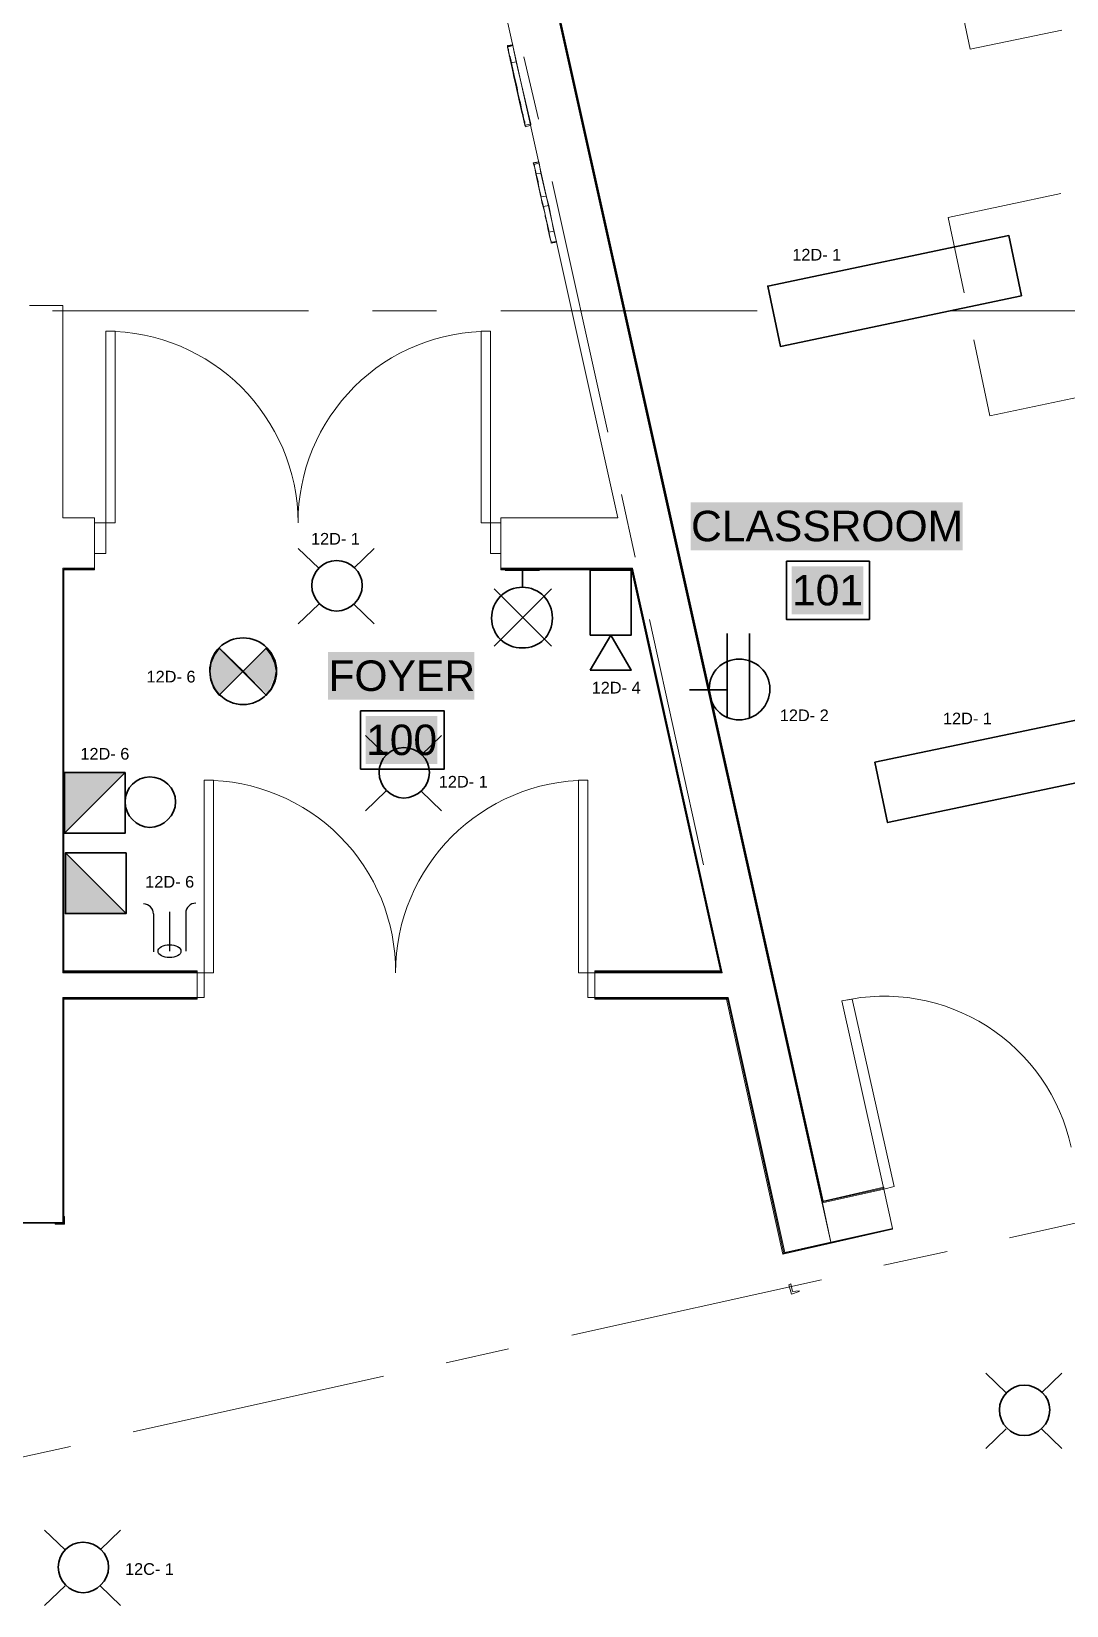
# Model space of a CAD drawing. Header units: inches. Extents: x 14.2 to 49.7, y 0.3 to 22.9.
# Drawn here: x 33.636 to 35.653, y 9.547 to 12.614 of the extents above; entities that cross this region are included whole.
import ezdxf

# ---------------------------------------------------------------- set-up
doc = ezdxf.new("R2010")
doc.units = ezdxf.units.IN
doc.header["$MEASUREMENT"] = 0
doc.layers.add('PDF2_Geometry', color=7, linetype='Continuous')
doc.layers.add('PDF_Text', color=7, linetype='Continuous')
for name, color, linetype, true_color in [('PDF2_Solid Fills', 7, 'Continuous', 0x7f7f7f), ('PDF_Geometry', 7, 'Continuous', 0x777777), ('PDF_Solid Fills', 7, 'Continuous', 0xffffff)]:
    doc.layers.add(name, color=color, linetype=linetype, true_color=true_color)
doc.styles.add('PDF Arial', font='arial.ttf')

msp = doc.modelspace()

# ---------------------------------------------------------------- hatches: boundary and pattern name
at = {"layer": 'PDF2_Solid Fills', "transparency": 33554559}
for points in [[(34.049, 11.369), (34.0056, 11.4124), (34.0023, 11.4124), (33.9857, 11.3857), (33.984, 11.369), (33.9923, 11.334), (34.004, 11.324)], [(34.1106, 11.389), (34.0956, 11.4124), (34.0923, 11.4124), (34.049, 11.369), (34.0956, 11.3224), (34.1123, 11.3607)], [(33.7005, 11.0532), (33.8172, 11.1699), (33.7005, 11.1699)], [(33.8207, 10.8969), (33.704, 11.0135), (33.7024, 11.0135), (33.7024, 10.8952)]]:
    msp.add_hatch(color=256, dxfattribs=at).paths.add_polyline_path(points)

# ---------------------------------------------------------------- linework, layer by layer
for p, q in [((33.8741, 10.8944), (33.8741, 10.8206)), ((33.9054, 10.8986), (33.9054, 10.8219)), ((33.937, 10.896), (33.937, 10.8222))]:
    msp.add_line(p, q)
for centre, start, end in [((33.8546, 10.8944), 0.0232, 90.0232), ((33.9565, 10.896), 89.9768, 179.9768)]:
    msp.add_arc(centre, 0.0195, start, end)
msp.add_ellipse((33.9054, 10.8219), major_axis=(0.0223, 0), ratio=0.562044)
at = {"layer": 'PDF2_Geometry', "lineweight": 35}
for points in [[(35.5657, 12.099), (35.096, 12.0005), (35.0713, 12.1179), (35.5411, 12.2165)], [(34.7253, 11.4379), (34.8053, 11.4379), (34.8053, 11.5645), (34.7253, 11.5645)], [(34.049, 11.3674), (34.0023, 11.4124), (33.9923, 11.399), (33.9857, 11.384), (33.984, 11.3674), (33.9857, 11.3507), (33.9923, 11.334), (34.0023, 11.3207)], [(34.049, 11.3674), (34.094, 11.3207), (34.104, 11.334), (34.1106, 11.3507), (34.114, 11.3674), (34.1106, 11.384), (34.104, 11.399), (34.094, 11.4124)], [(34.7253, 11.3696), (34.7653, 11.4379), (34.8053, 11.3696)], [(35.7745, 11.1711), (35.3047, 11.0725), (35.2801, 11.19), (35.7498, 11.2885)], [(33.7005, 11.1699), (33.7005, 11.0516), (33.8188, 11.1699)], [(33.7024, 10.8952), (33.8207, 10.8952), (33.7024, 11.0135)]]:
    msp.add_lwpolyline(points, close=True, dxfattribs=at)
for points in [[(34.1561, 11.6064), (34.1961, 11.5681)], [(34.3044, 11.6064), (34.2644, 11.5681)], [(34.6265, 11.5643), (34.5598, 11.5643)], [(34.6498, 11.5277), (34.5381, 11.416)], [(34.5381, 11.5277), (34.6498, 11.416)], [(34.1561, 11.4597), (34.1961, 11.4981)], [(34.3044, 11.4597), (34.2644, 11.4981)], [(34.094, 11.3207), (34.0023, 11.4124)], [(34.0023, 11.3207), (34.094, 11.4124)], [(34.9922, 11.4409), (34.9922, 11.2759)], [(35.0355, 11.4409), (35.0355, 11.2759)], [(34.9188, 11.3309), (34.9922, 11.3309)], [(34.2871, 11.2419), (34.3271, 11.2036)], [(34.4355, 11.2419), (34.3955, 11.2036)], [(33.8188, 11.1699), (33.7005, 11.0516), (33.8188, 11.0516), (33.8188, 11.1699), (33.7005, 11.1699), (33.7005, 11.0516)], [(34.2871, 11.0953), (34.3271, 11.1336)], [(34.4355, 11.0953), (34.3955, 11.1336)], [(33.7024, 11.0135), (33.8207, 10.8952), (33.8207, 11.0135), (33.7024, 11.0135), (33.7024, 10.8952), (33.8207, 10.8952)], [(35.496, 9.9996), (35.536, 9.9613)], [(35.6444, 9.9996), (35.6044, 9.9613)], [(35.496, 9.8529), (35.536, 9.8913)], [(35.6444, 9.8529), (35.6044, 9.8913)], [(33.6618, 9.6934), (33.7018, 9.6551)], [(33.8101, 9.6934), (33.7701, 9.6551)], [(33.6618, 9.5468), (33.7018, 9.5851)], [(33.8101, 9.5468), (33.7701, 9.5851)]]:
    msp.add_lwpolyline(points, dxfattribs=at)
for points in [[(34.5331, 11.471, -0.416667), (34.5931, 11.531), (34.5931, 11.5643)], [(34.114, 11.3674, 0.413494), (34.049, 11.4324, 0.423077), (33.984, 11.3674, 0.413494), (34.049, 11.3024)]]:
    msp.add_lwpolyline(points, format="xyb", dxfattribs=at)
for centre, radius, start, end in [((34.2311, 11.5347), 0.0484, 90.0411, 179.9589), ((35.0157, 11.3323), 0.0597, 269.7603, 0.2397), ((34.3622, 11.1702), 0.0484, 90.0411, 179.9589), ((33.8672, 11.1132), 0.0484, 90.0411, 179.9589), ((35.5711, 9.9279), 0.0484, 90.0411, 179.9589), ((33.7368, 9.6217), 0.0484, 90.0411, 179.9589)]:
    msp.add_arc(centre, radius, start, end, dxfattribs=at)
for points in [[(34.2311, 11.5831), (34.2577, 11.5831), (34.2811, 11.5614), (34.2811, 11.5347)], [(34.2311, 11.4847), (34.2044, 11.4847), (34.1827, 11.5081), (34.1827, 11.5347)], [(34.2811, 11.5347), (34.2811, 11.5081), (34.2577, 11.4847), (34.2311, 11.4847)], [(34.5931, 11.531), (34.6265, 11.531), (34.6515, 11.5043), (34.6515, 11.471)], [(34.5931, 11.4127), (34.5598, 11.4127), (34.5331, 11.4377), (34.5331, 11.471)], [(34.6515, 11.471), (34.6515, 11.4377), (34.6265, 11.4127), (34.5931, 11.4127)], [(34.9572, 11.3326), (34.9572, 11.3659), (34.9822, 11.3909), (35.0155, 11.3909)], [(35.0155, 11.3909), (35.0488, 11.3909), (35.0755, 11.3659), (35.0755, 11.3326)], [(34.114, 11.3674), (34.114, 11.3324), (34.084, 11.3024), (34.049, 11.3024)], [(35.0155, 11.2726), (34.9822, 11.2726), (34.9572, 11.2992), (34.9572, 11.3326)], [(34.3621, 11.2186), (34.3888, 11.2186), (34.4121, 11.1969), (34.4121, 11.1703)], [(34.3621, 11.1203), (34.3355, 11.1203), (34.3138, 11.1436), (34.3138, 11.1703)], [(34.4121, 11.1703), (34.4121, 11.1436), (34.3888, 11.1203), (34.3621, 11.1203)], [(33.8672, 11.1615), (33.8938, 11.1615), (33.9172, 11.1399), (33.9172, 11.1132)], [(33.8672, 11.0632), (33.8405, 11.0632), (33.8188, 11.0865), (33.8188, 11.1132)], [(33.9172, 11.1132), (33.9172, 11.0865), (33.8938, 11.0632), (33.8672, 11.0632)], [(35.571, 9.9763), (35.5977, 9.9763), (35.621, 9.9546), (35.621, 9.9279)], [(35.571, 9.8779), (35.5444, 9.8779), (35.5227, 9.9013), (35.5227, 9.9279)], [(35.621, 9.9279), (35.621, 9.9013), (35.5977, 9.8779), (35.571, 9.8779)], [(33.7368, 9.6701), (33.7635, 9.6701), (33.7868, 9.6484), (33.7868, 9.6218)], [(33.7368, 9.5718), (33.7101, 9.5718), (33.6885, 9.5951), (33.6885, 9.6218)], [(33.7868, 9.6218), (33.7868, 9.5951), (33.7635, 9.5718), (33.7368, 9.5718)]]:
    msp.add_open_spline(points, degree=3, dxfattribs=at)
at = {"layer": 'PDF_Geometry', "lineweight": 9}
for points in [[(35.2976, 10.3584), (35.3176, 10.3634), (35.2359, 10.7283), (35.2159, 10.725), (35.2976, 10.3584), (35.1776, 10.3317), (34.8793, 11.67), (34.6143, 12.8633), (36.6309, 13.3116), (36.6475, 13.2399), (36.6459, 13.2382), (36.6442, 13.2382), (36.6292, 13.3082), (34.6176, 12.8616), (34.8826, 11.67), (35.1792, 10.335), (35.1776, 10.3334), (34.8809, 11.67), (34.6159, 12.8616), (34.8809, 11.67), (35.1776, 10.3334), (35.1792, 10.335), (35.2976, 10.3617), (35.2976, 10.36)], [(34.5643, 12.5833), (34.5743, 12.5866)], [(34.5826, 12.5049), (34.5843, 12.4933), (34.5876, 12.4816), (34.5893, 12.4716), (34.5909, 12.4633), (34.5926, 12.4566), (34.5943, 12.4516), (34.5943, 12.4483), (34.5943, 12.4499), (34.5926, 12.4549), (34.5909, 12.4633), (34.5876, 12.4766), (34.5843, 12.4916), (34.5809, 12.5083), (34.5776, 12.5233), (34.5743, 12.5366), (34.5726, 12.5499), (34.5693, 12.5583), (34.5693, 12.5649), (34.5676, 12.5666), (34.5693, 12.5633), (34.5693, 12.5583), (34.5709, 12.5533), (34.5726, 12.5449), (34.5759, 12.5333), (34.5793, 12.5199)], [(34.6393, 12.2933), (34.6293, 12.2916), (34.6193, 12.3366), (34.6293, 12.3383)], [(34.6543, 12.225), (34.6443, 12.2233), (34.6343, 12.2733), (34.6443, 12.275)], [(33.6993, 11.565), (33.6993, 11.5666), (33.7593, 11.5666), (33.7593, 11.565)], [(35.1326, 10.16), (35.1192, 10.1584), (35.1159, 10.1734), (35.1126, 10.1717), (35.1176, 10.1534), (35.1326, 10.1584), (35.1326, 10.16), (35.1326, 10.1584), (35.1176, 10.1534), (35.1126, 10.1717), (35.1159, 10.1734), (35.1192, 10.1584)]]:
    msp.add_lwpolyline(points, close=True, dxfattribs=at)
at = {"layer": 'PDF_Geometry', "lineweight": 18}
for points in [[(35.1043, 10.235), (34.9943, 10.7317), (34.7343, 10.7317), (34.7343, 10.78), (34.9826, 10.78), (34.8076, 11.5683), (34.8009, 11.5683), (34.5509, 11.5683), (34.5509, 11.6666), (34.7793, 11.6666), (34.4976, 12.9316), (34.5943, 12.9533), (35.0559, 13.0566), (35.0759, 12.9649), (34.6143, 12.8633), (34.8793, 11.67), (35.1942, 10.255)], [(35.1776, 10.3317), (35.1942, 10.255), (35.3142, 10.2817), (35.2976, 10.3584)]]:
    msp.add_lwpolyline(points, close=True, dxfattribs=at)
at = {"layer": 'PDF_Geometry', "color": 8, "lineweight": 9, "true_color": 0x7f7f7f}
for points in [[(35.6442, 12.6166), (35.4659, 12.5799), (35.4392, 12.7066)], [(35.4542, 12.105), (35.4226, 12.2516), (35.6426, 12.2983)], [(35.7259, 11.9116), (35.5042, 11.865), (35.4726, 12.0133)]]:
    msp.add_lwpolyline(points, dxfattribs=at)
at = {"layer": 'PDF_Geometry', "lineweight": 9}
for points in [[(34.5743, 12.5366), (34.5743, 12.5399), (34.5709, 12.5516), (34.5693, 12.5599), (34.5676, 12.5683), (34.5659, 12.5749), (34.5659, 12.5799), (34.5643, 12.5833), (34.5643, 12.5849), (34.5743, 12.5883), (34.5643, 12.5866), (34.5643, 12.5849), (34.5643, 12.5833), (34.5659, 12.5799), (34.5659, 12.5766), (34.5676, 12.5699), (34.5693, 12.5633), (34.5709, 12.5566), (34.5726, 12.5483), (34.5759, 12.5283), (34.5809, 12.5066), (34.5859, 12.4849), (34.5893, 12.4749), (34.5909, 12.4666), (34.5926, 12.4566), (34.5943, 12.4499), (34.5959, 12.4433), (34.5976, 12.4383), (34.5976, 12.4316), (34.5993, 12.4283), (34.6093, 12.4316), (34.5993, 12.4283)], [(34.6093, 12.4316), (34.6093, 12.4333), (34.5976, 12.4316), (34.6093, 12.4333), (34.5976, 12.4316), (34.6093, 12.4333), (34.5976, 12.4316), (34.5693, 12.5649), (34.5976, 12.4316), (34.5643, 12.5833), (34.5876, 12.4766), (34.5926, 12.4533), (34.5876, 12.4766), (34.5643, 12.5833), (34.5743, 12.5866), (34.5743, 12.5883), (34.5643, 12.5866)], [(34.5709, 12.5533), (34.5976, 12.4316), (34.5693, 12.5649)], [(34.5809, 12.5549), (34.6093, 12.4333)], [(34.6243, 12.4433), (34.5959, 12.5649)], [(34.5993, 12.4299), (34.5976, 12.4316), (34.5976, 12.4366), (34.5959, 12.4416), (34.5943, 12.4499), (34.5926, 12.4583), (34.5893, 12.4683), (34.5876, 12.4799), (34.5859, 12.4849)], [(34.6459, 12.22), (34.6443, 12.2216), (34.6443, 12.2266), (34.6426, 12.235), (34.6393, 12.2483), (34.6359, 12.2633), (34.6309, 12.2816), (34.6293, 12.2949), (34.6259, 12.3083), (34.6226, 12.3216), (34.6209, 12.3316), (34.6193, 12.3366), (34.6193, 12.3383)], [(34.6243, 12.3599), (34.6259, 12.3583)], [(34.7593, 11.8333), (34.6509, 12.3216)], [(34.6593, 12.2033), (34.6493, 12.2016), (34.6493, 12.205), (34.6476, 12.2083), (34.6459, 12.215), (34.6443, 12.2216), (34.6426, 12.23), (34.6409, 12.2416), (34.6376, 12.2533), (34.6376, 12.2583)], [(34.6593, 12.205), (34.6493, 12.2016)], [(34.6593, 12.205), (34.6593, 12.205)], [(33.6776, 12.07), (34.176, 12.07)], [(34.3009, 12.07), (34.4259, 12.07)], [(34.5509, 12.07), (35.0509, 12.07)], [(35.4259, 12.07), (35.9259, 12.07)], [(34.8126, 11.59), (34.7859, 11.7116)], [(33.6993, 10.78), (33.6993, 11.5666), (33.6993, 10.7817), (33.9593, 10.7817), (33.6976, 10.7817), (33.6976, 10.78), (33.9593, 10.78), (33.9593, 10.7817), (33.9593, 10.7833), (33.6993, 10.7833), (33.6993, 11.565), (33.6993, 11.5666), (33.7593, 11.5666), (33.7593, 11.5683)], [(33.6976, 11.5683), (33.6976, 10.78)], [(34.9826, 10.7817), (34.7343, 10.7817), (34.7343, 10.78), (34.9826, 10.78), (34.8076, 11.5683), (34.5509, 11.5683), (34.5509, 11.5666), (34.8059, 11.5666), (34.9809, 10.7817), (34.7343, 10.7817), (34.7343, 10.7833), (34.9793, 10.7833), (34.8059, 11.565), (34.5509, 11.565), (34.5509, 11.5666), (34.8076, 11.5666)], [(34.9809, 10.78), (34.8059, 11.5683)], [(34.9459, 10.99), (34.8409, 11.4683)], [(32.8527, 10.2917), (33.6993, 10.2917), (33.6993, 10.7317)], [(33.6976, 10.7317), (33.6976, 10.2934), (32.8527, 10.2934)], [(33.6993, 10.305), (33.6993, 10.73), (33.9593, 10.73), (33.6976, 10.73), (33.6976, 10.7317), (33.9593, 10.7317), (33.9593, 10.73), (33.9593, 10.7283), (33.6993, 10.7283), (33.6993, 10.305), (33.6993, 10.2917), (33.6826, 10.2917), (33.6826, 10.29), (33.701, 10.29), (33.701, 10.305), (33.6993, 10.305), (33.701, 10.305), (33.701, 10.29), (33.6826, 10.29), (33.6826, 10.2917)], [(34.9926, 10.7283), (34.7343, 10.7283), (34.7343, 10.73), (34.7343, 10.7317), (34.9943, 10.7317), (34.9943, 10.73), (34.7343, 10.73), (34.9926, 10.73), (35.1026, 10.2334), (35.1009, 10.2317), (35.3142, 10.28), (35.3142, 10.2817), (35.1026, 10.2334), (35.3142, 10.2817), (35.1043, 10.235), (34.9943, 10.7317)], [(34.9926, 10.7317), (35.1026, 10.2334), (35.1009, 10.2317), (34.9909, 10.7283)], [(35.5426, 10.2634), (36.0292, 10.3717)], [(35.1776, 10.3334), (35.2976, 10.36), (35.1776, 10.3334)], [(32.8543, 10.2934), (32.8543, 10.2567), (32.8543, 10.2917), (33.6826, 10.2917), (32.856, 10.2917), (32.856, 10.2567), (32.8543, 10.2567), (32.8527, 10.2567)], [(35.3142, 10.2817), (35.3142, 10.2817)], [(35.2976, 10.21), (35.4209, 10.2367)], [(34.6893, 10.0734), (35.1759, 10.1817)], [(34.4443, 10.02), (34.5659, 10.0467)], [(33.8343, 9.885), (34.3226, 9.9934)], [(33.591, 9.83), (33.7126, 9.8567)]]:
    msp.add_lwpolyline(points, dxfattribs=at)
at = {"layer": 'PDF_Geometry', "lineweight": 13}
for points in [[(34.5643, 12.5833), (34.5709, 12.5533), (34.5809, 12.5549), (34.5743, 12.5866)], [(34.6159, 12.3549), (34.6193, 12.3366), (34.6293, 12.3383), (34.6259, 12.3583)], [(34.6293, 12.2916), (34.6343, 12.2733), (34.6443, 12.275), (34.6393, 12.2933)], [(34.6443, 12.2233), (34.6493, 12.2033), (34.6593, 12.205), (34.6543, 12.225)], [(33.7993, 12.03), (33.7993, 11.6566), (33.781, 11.6566), (33.781, 12.03)], [(34.5309, 12.03), (34.5126, 12.03), (34.5126, 11.6566), (34.5309, 11.6566)], [(33.781, 11.6566), (33.7593, 11.6566), (33.7593, 11.5966), (33.781, 11.5966)], [(34.5309, 11.6566), (34.5309, 11.5966), (34.5509, 11.5966), (34.5509, 11.6566)], [(33.991, 11.155), (33.991, 10.78), (33.9726, 10.78), (33.9726, 11.155)], [(34.7209, 11.155), (34.7026, 11.155), (34.7026, 10.78), (34.7209, 10.78)], [(33.9593, 10.78), (33.9726, 10.78), (33.9726, 10.7317), (33.9593, 10.7317)], [(34.7343, 10.78), (34.7343, 10.7317), (34.7209, 10.7317), (34.7209, 10.78)]]:
    msp.add_lwpolyline(points, close=True, dxfattribs=at)
at = {"layer": 'PDF_Geometry', "lineweight": 9}
for points in [[(34.6259, 12.3083, 0.029386), (34.6143, 12.3583), (34.6243, 12.3599), (34.6143, 12.3566)], [(34.5309, 12.03, 0.417567), (34.156, 11.6566, 0.412678), (33.781, 12.03)], [(34.7209, 11.155, 0.413987), (34.3459, 10.78, 0.417563), (33.9726, 11.155)]]:
    msp.add_lwpolyline(points, format="xyb", dxfattribs=at)
at = {"layer": 'PDF_Geometry', "lineweight": 18}
msp.add_lwpolyline([(33.6326, 12.08), (33.6976, 12.08), (33.6976, 11.9883), (33.6976, 11.7916), (33.6976, 11.6666), (33.726, 11.6666), (33.7593, 11.6666), (33.7593, 11.5683), (33.7476, 11.5683), (33.6976, 11.5683), (33.6976, 10.78), (33.9226, 10.78), (33.9593, 10.78), (33.9593, 10.7317), (33.9326, 10.7317), (33.6976, 10.7317), (33.6976, 10.2934), (33.6043, 10.2934)], dxfattribs=at)
at = {"layer": 'PDF_Geometry', "color": 7, "lineweight": 35}
for points in [[(35.1076, 11.5816), (35.2692, 11.5816), (35.2692, 11.4683), (35.1076, 11.4683)], [(34.2776, 11.29), (34.4409, 11.29), (34.4409, 11.1767), (34.2776, 11.1767)]]:
    msp.add_lwpolyline(points, close=True, dxfattribs=at)
at = {"layer": 'PDF_Geometry', "lineweight": 9}
msp.add_arc((35.298, 10.3612), 0.373, 12.1996, 102.7198, dxfattribs=at)
at = {"layer": 'PDF_Solid Fills', "lineweight": 35, "transparency": 33554559}
for points in [[(34.9209, 11.6033), (35.4509, 11.6033), (34.9209, 11.6966), (35.4509, 11.6966)], [(35.1176, 11.4783), (35.2576, 11.4783), (35.1176, 11.5716), (35.2576, 11.5716)], [(34.2143, 11.3117), (34.4993, 11.3117), (34.2143, 11.405), (34.4993, 11.405)], [(34.2876, 11.1867), (34.4276, 11.1867), (34.2876, 11.28), (34.4276, 11.28)]]:
    msp.add_solid(points, dxfattribs=at)

# ---------------------------------------------------------------- texts
at = {"layer": 'PDF_Text', "attachment_point": 4, "style": 'PDF Arial'}
for s, insert, char_height in [('12D- 1', (35.119, 12.1791), 0.02276), ('CLASSROOM', (34.9218, 11.65), 0.05939), ('12D- 1', (34.1811, 11.6255), 0.02276), ('101', (35.1185, 11.525), 0.05939), ('FOYER', (34.2151, 11.3583), 0.05939), ('12D- 6', (33.8606, 11.3567), 0.02276), ('12D- 4', (34.7281, 11.3354), 0.02276), ('12D- 2', (35.0947, 11.2815), 0.02276), ('100', (34.2885, 11.2333), 0.05939), ('12D- 1', (35.4126, 11.2753), 0.02276), ('12D- 6', (33.7317, 11.2064), 0.02276), ('12D- 1', (34.4301, 11.1521), 0.02276), ('12D- 6', (33.858, 10.9569), 0.02276), ('12C- 1', (33.8186, 9.6177), 0.02276)]:
    msp.add_mtext(s, dxfattribs=dict(at, insert=insert, char_height=char_height))

doc.saveas('drawing.dxf')
